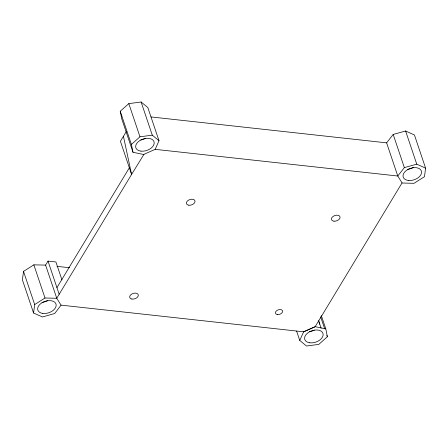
<?xml version="1.0" encoding="UTF-8"?>
<svg xmlns="http://www.w3.org/2000/svg" width="448" height="448" viewBox="0 0 448 448"><rect width="100%" height="100%" fill="white"/><g stroke="black" fill="none" stroke-linecap="round" stroke-linejoin="round"><path stroke-width="0.67" d="M61.947 279.888L55.916 261.974L48.009 261.106L45.595 265.098L33.846 264.841L23.52 271.398L22.4 279.838L33.561 313.006L42.487 316.971L54.734 313.477L61.046 305.133L303.643 331.811L315.246 326.693L325.808 328.91L327.354 336.762L318.774 344.4L306.477 346.007L299.74 340.407L296.615 331.117M33.561 313.006L34.686 304.567L23.52 271.398M425.6 168.157L424.463 176.691L414.008 183.316L402.136 183.014L397.779 176.019L386.613 142.85L393.187 134.445L405.602 130.995L414.439 134.982L425.6 168.157L416.763 164.164L404.354 167.614L397.779 176.019L155.182 149.341L143.595 154.482L133.011 152.292L121.845 119.118L120.238 111.25L128.811 103.628L141.114 101.993L147.834 107.559L159.001 140.734L155.182 149.341M299.74 340.407L303.643 331.811L315.174 326.687L402.069 182.879M126.28 131.639L120.417 141.266L131.583 174.434L56.756 298.273L45.007 298.01L34.686 304.567M56.941 287.638L129.349 167.804M143.942 154.353L131.583 174.434L123.43 136.27M133.011 152.292L131.398 144.424L139.972 136.797L152.281 135.162L159.001 140.734M150.97 116.934L386.613 142.85M56.974 266.353L69.474 267.725M61.046 305.133L56.756 298.273L45.595 265.098M405.602 130.995L416.763 164.164M393.187 134.445L404.354 167.614M321.345 315.644L325.808 328.91M320.656 316.859L324.677 328.798M326.906 335.434L327.354 336.762M318.92 321.636L321.11 328.143M141.114 101.993L152.281 135.162M128.811 103.628L139.972 136.797M120.238 111.25L131.398 144.424M48.009 261.106L59.17 294.274M33.846 264.841L45.007 298.01M318.259 320.779A9.582 6.003 -18.6 0 1 319.374 324.218M314.289 330.109A9.582 6.003 -18.6 0 1 309.585 331.671M47.818 300.468A9.582 6.003 -18.6 0 1 41.966 302.389M145.449 138.376A9.582 6.003 -18.6 0 1 140.75 139.972M413.342 167.401A9.582 6.003 -18.6 0 1 407.506 169.383M309.803 342.798A9.582 6.003 -18.6 0 0 323.126 334.186A9.582 6.003 -18.6 0 0 308.678 332.31A9.582 6.003 -18.6 0 0 309.803 342.798M408.878 180.505A9.582 6.003 -18.6 0 0 421.478 171.371A9.582 6.003 -18.6 0 0 406.532 170.341A9.582 6.003 -18.6 0 0 408.878 180.505M42.795 313.426A9.582 6.003 -18.6 0 0 56.162 304.853A9.582 6.003 -18.6 0 0 41.754 302.921A9.582 6.003 -18.6 0 0 42.795 313.426M140.958 151.127A9.582 6.003 -18.6 0 0 154.174 142.43A9.582 6.003 -18.6 0 0 139.642 140.689A9.582 6.003 -18.6 0 0 140.958 151.127M277.346 314.535A3.741 2.346 -18.6 0 0 282.643 311.248A3.741 2.346 -18.6 0 0 277.071 310.402A3.741 2.346 -18.6 0 0 277.346 314.535M188.899 205.234A4.491 2.817 -18.6 0 0 195.042 201.118A4.491 2.817 -18.6 0 0 188.188 200.362A4.491 2.817 -18.6 0 0 188.899 205.234M334.046 221.194A4.491 2.817 -18.6 0 0 340.06 216.989A4.491 2.817 -18.6 0 0 333.122 216.384A4.491 2.817 -18.6 0 0 334.046 221.194M131.813 299.051A4.491 2.817 -18.6 0 0 138.337 295.266A4.491 2.817 -18.6 0 0 131.818 294.022A4.491 2.817 -18.6 0 0 131.813 299.051"/></g></svg>
